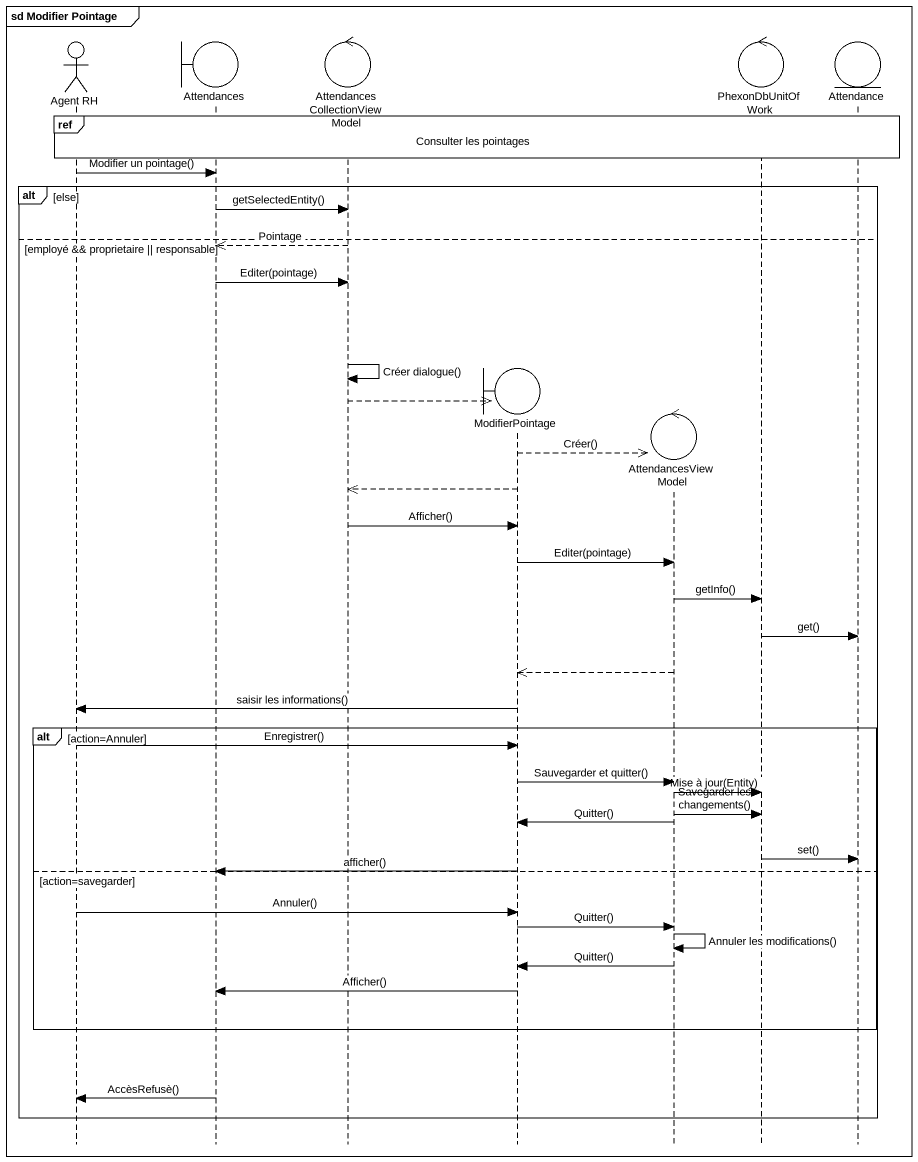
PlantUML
@startuml
mainframe sd Modifier Pointage
hide footbox
actor "Agent RH" as Agent_RH
boundary Attendances
control "AttendancesCollectionViewModel" as AttendancesCollectionViewMod
boundary ModifierPointage
control AttendancesViewModel
control PhexonDbUnitOfWork
entity Attendance

ref over Agent_RH, Attendances, AttendancesCollectionViewMod, ModifierPointage, AttendancesViewModel, PhexonDbUnitOfWork, Attendance : Consulter les pointages
Agent_RH -> Attendances : Modifier un pointage()
alt else
  Attendances -> AttendancesCollectionViewMod : getSelectedEntity()
else employé && proprietaire || responsable
  AttendancesCollectionViewMod -->> Attendances : Pointage
  Attendances -> AttendancesCollectionViewMod : Editer(pointage)
  AttendancesCollectionViewMod -> AttendancesCollectionViewMod : Créer dialogue()
  AttendancesCollectionViewMod -->> ModifierPointage **
  ModifierPointage -->> AttendancesViewModel ** : Créer()
  ModifierPointage -->> AttendancesCollectionViewMod
  AttendancesCollectionViewMod -> ModifierPointage : Afficher()
  ModifierPointage -> AttendancesViewModel : Editer(pointage)
  AttendancesViewModel -> PhexonDbUnitOfWork : getInfo()
  PhexonDbUnitOfWork -> Attendance : get()
  AttendancesViewModel -->> ModifierPointage
  ModifierPointage -> Agent_RH : saisir les informations()
  alt action=Annuler
    Agent_RH -> ModifierPointage : Enregistrer()
    ModifierPointage -> AttendancesViewModel : Sauvegarder et quitter()
    AttendancesViewModel -> PhexonDbUnitOfWork : Mise à jour(Entity)
    AttendancesViewModel -> PhexonDbUnitOfWork : Savegarder les changements()
    AttendancesViewModel -> ModifierPointage : Quitter()
    PhexonDbUnitOfWork -> Attendance : set()
  else action=savegarder
    ModifierPointage -> Attendances : afficher()
    Agent_RH -> ModifierPointage : Annuler()
    ModifierPointage -> AttendancesViewModel : Quitter()
    AttendancesViewModel -> AttendancesViewModel : Annuler les modifications()
    AttendancesViewModel -> ModifierPointage : Quitter()
    ModifierPointage -> Attendances : Afficher()
  end
  Attendances -> Agent_RH : AccèsRefusè()
end
@enduml
